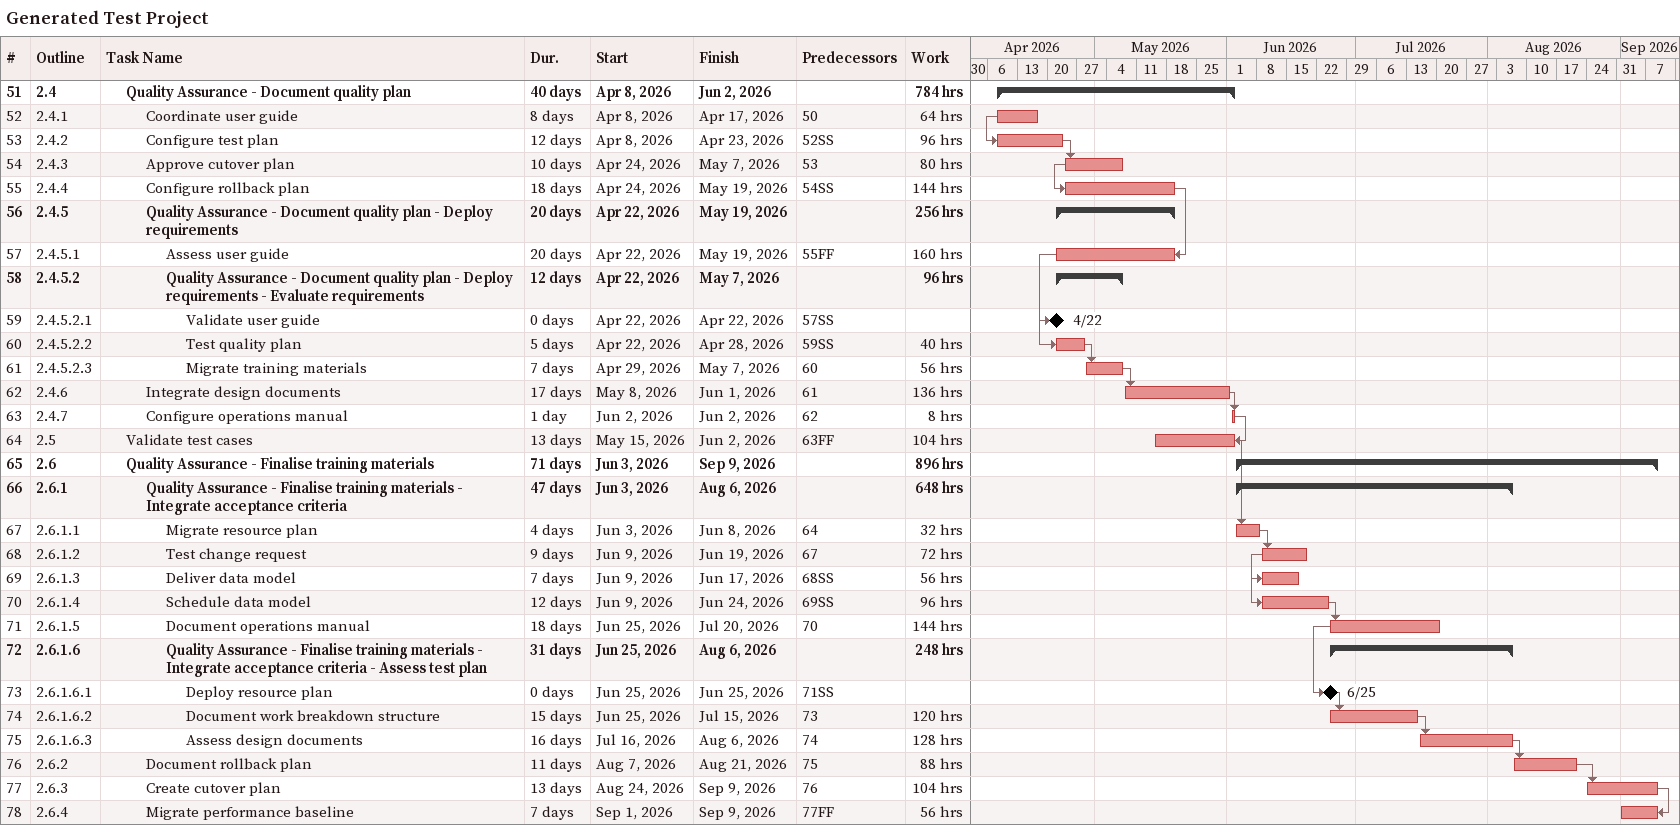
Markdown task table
Generated Test Project

| ID | WBS | Task | Duration | Start | Finish | Predecessors | Work (h) |
|---|---|---|---|---|---|---|---|
| 51 | 2.4 | **Quality Assurance - Document quality plan** | 40d | 2026-04-08 | 2026-06-02 |  | 784 |
| 52 | 2.4.1 | Coordinate user guide | 8d | 2026-04-08 | 2026-04-17 | 50 | 64 |
| 53 | 2.4.2 | Configure test plan | 12d | 2026-04-08 | 2026-04-23 | 52SS | 96 |
| 54 | 2.4.3 | Approve cutover plan | 10d | 2026-04-24 | 2026-05-07 | 53 | 80 |
| 55 | 2.4.4 | Configure rollback plan | 18d | 2026-04-24 | 2026-05-19 | 54SS | 144 |
| 56 | 2.4.5 | **Quality Assurance - Document quality plan - Deploy requirements** | 20d | 2026-04-22 | 2026-05-19 |  | 256 |
| 57 | 2.4.5.1 | Assess user guide | 20d | 2026-04-22 | 2026-05-19 | 55FF | 160 |
| 58 | 2.4.5.2 | **Quality Assurance - Document quality plan - Deploy requirements - Evaluate requirements** | 12d | 2026-04-22 | 2026-05-07 |  | 96 |
| 59 | 2.4.5.2.1 | Validate user guide | 0d | 2026-04-22 | 2026-04-22 | 57SS |  |
| 60 | 2.4.5.2.2 | Test quality plan | 5d | 2026-04-22 | 2026-04-28 | 59SS | 40 |
| 61 | 2.4.5.2.3 | Migrate training materials | 7d | 2026-04-29 | 2026-05-07 | 60 | 56 |
| 62 | 2.4.6 | Integrate design documents | 17d | 2026-05-08 | 2026-06-01 | 61 | 136 |
| 63 | 2.4.7 | Configure operations manual | 1d | 2026-06-02 | 2026-06-02 | 62 | 8 |
| 64 | 2.5 | Validate test cases | 13d | 2026-05-15 | 2026-06-02 | 63FF | 104 |
| 65 | 2.6 | **Quality Assurance - Finalise training materials** | 71d | 2026-06-03 | 2026-09-09 |  | 896 |
| 66 | 2.6.1 | **Quality Assurance - Finalise training materials - Integrate acceptance criteria** | 47d | 2026-06-03 | 2026-08-06 |  | 648 |
| 67 | 2.6.1.1 | Migrate resource plan | 4d | 2026-06-03 | 2026-06-08 | 64 | 32 |
| 68 | 2.6.1.2 | Test change request | 9d | 2026-06-09 | 2026-06-19 | 67 | 72 |
| 69 | 2.6.1.3 | Deliver data model | 7d | 2026-06-09 | 2026-06-17 | 68SS | 56 |
| 70 | 2.6.1.4 | Schedule data model | 12d | 2026-06-09 | 2026-06-24 | 69SS | 96 |
| 71 | 2.6.1.5 | Document operations manual | 18d | 2026-06-25 | 2026-07-20 | 70 | 144 |
| 72 | 2.6.1.6 | **Quality Assurance - Finalise training materials - Integrate acceptance criteria - Assess test plan** | 31d | 2026-06-25 | 2026-08-06 |  | 248 |
| 73 | 2.6.1.6.1 | Deploy resource plan | 0d | 2026-06-25 | 2026-06-25 | 71SS |  |
| 74 | 2.6.1.6.2 | Document work breakdown structure | 15d | 2026-06-25 | 2026-07-15 | 73 | 120 |
| 75 | 2.6.1.6.3 | Assess design documents | 16d | 2026-07-16 | 2026-08-06 | 74 | 128 |
| 76 | 2.6.2 | Document rollback plan | 11d | 2026-08-07 | 2026-08-21 | 75 | 88 |
| 77 | 2.6.3 | Create cutover plan | 13d | 2026-08-24 | 2026-09-09 | 76 | 104 |
| 78 | 2.6.4 | Migrate performance baseline | 7d | 2026-09-01 | 2026-09-09 | 77FF | 56 |
